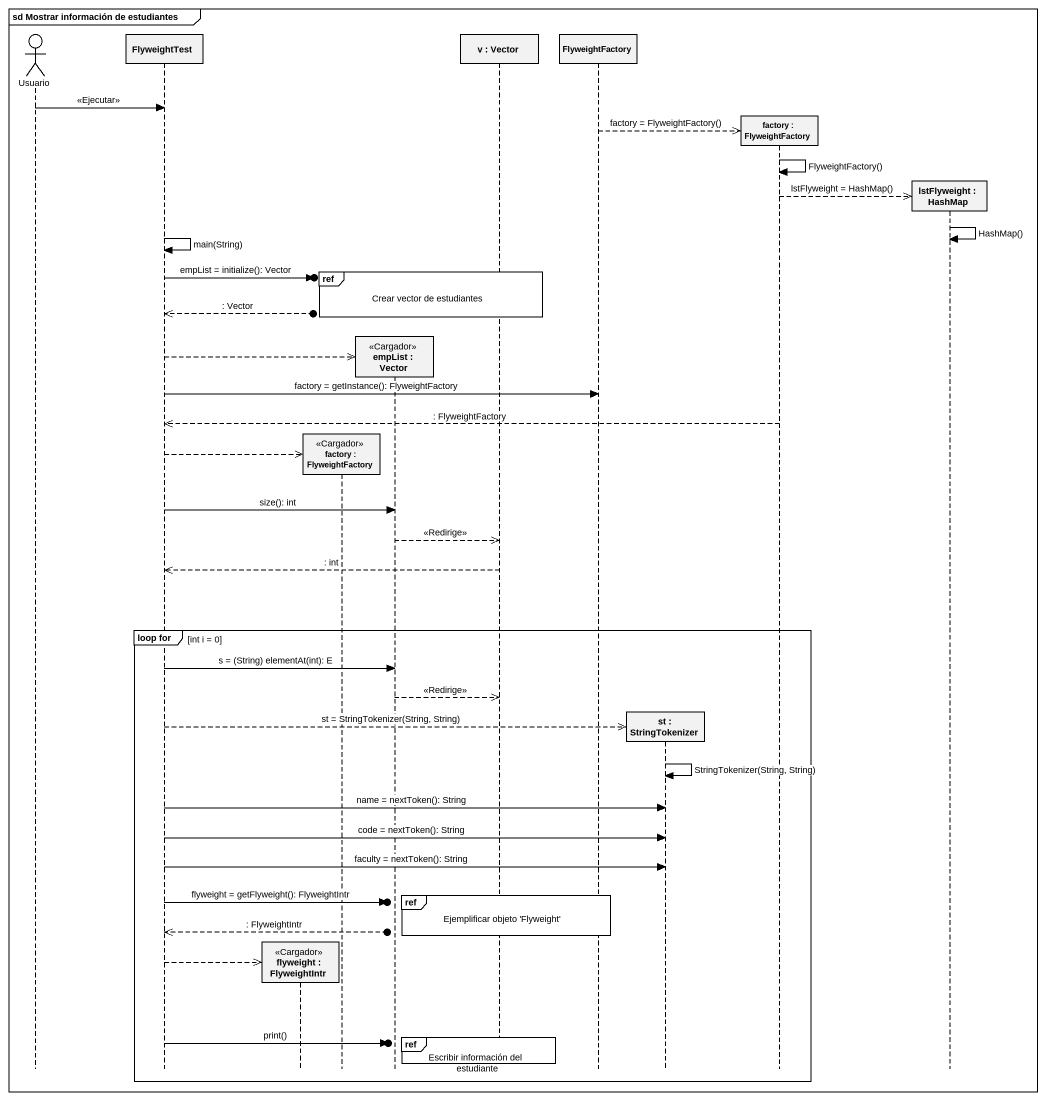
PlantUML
@startuml
mainframe sd Mostrar información de estudiantes
hide footbox
actor Usuario
participant FlyweightTest
participant "flyweight : FlyweightIntr" as flyweight <<Cargador>>
participant "factory : FlyweightFactory" as factory <<Cargador>>
participant "empList : Vector" as empList <<Cargador>>
participant "v : Vector" as v
participant FlyweightFactory
participant "st : StringTokenizer" as st
participant "factory : FlyweightFactory" as factory_2
participant "lstFlyweight : HashMap" as lstFlyweight

Usuario -> FlyweightTest : <<Ejecutar>>
FlyweightFactory -->> factory_2 ** : factory = FlyweightFactory()
factory_2 -> factory_2 : FlyweightFactory()
factory_2 -->> lstFlyweight ** : lstFlyweight = HashMap()
lstFlyweight -> lstFlyweight : HashMap()
FlyweightTest -> FlyweightTest : main(String)
ref over factory, empList, v : Crear vector de estudiantes
FlyweightTest ->o] : empList = initialize(): Vector
FlyweightTest <<--o] : : Vector
FlyweightTest -->> empList **
FlyweightTest -> FlyweightFactory : factory = getInstance(): FlyweightFactory
factory_2 -->> FlyweightTest : : FlyweightFactory
FlyweightTest -->> factory **
FlyweightTest -> empList : size(): int
empList -->> v : <<Redirige>>
v -->> FlyweightTest : : int
group loop for [int i = 0]
  FlyweightTest -> empList : s = (String) elementAt(int): E
  empList -->> v : <<Redirige>>
  FlyweightTest -->> st ** : st = StringTokenizer(String, String)
  st -> st : StringTokenizer(String, String)
  FlyweightTest -> st : name = nextToken(): String
  FlyweightTest -> st : code = nextToken(): String
  FlyweightTest -> st : faculty = nextToken(): String
  ref over v, FlyweightFactory : Ejemplificar objeto 'Flyweight'
  FlyweightTest ->o] : flyweight = getFlyweight(): FlyweightIntr
  FlyweightTest <<--o] : : FlyweightIntr
  FlyweightTest -->> flyweight **
  ref over v : Escribir información del estudiante
  FlyweightTest ->o] : print()
end
@enduml
